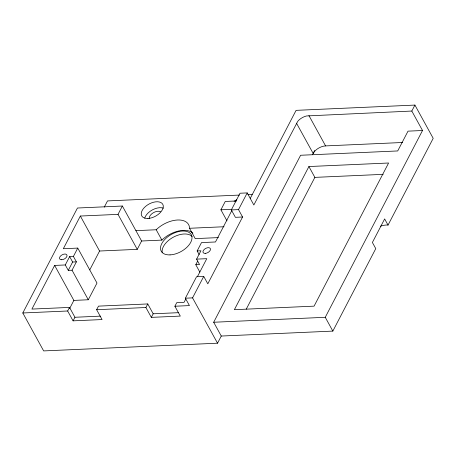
<?xml version="1.0" encoding="UTF-8"?>
<svg xmlns="http://www.w3.org/2000/svg" width="456" height="456" viewBox="0 0 456 456"><rect width="100%" height="100%" fill="white"/><g stroke="black" fill="none" stroke-linecap="round" stroke-linejoin="round"><path stroke-width="0.68" d="M250.264 198.383L296.098 110.352L414.92 105.079L411.814 111.047L422.512 130.507L408.023 131.151L397.712 150.947L300.624 155.257L213.682 322.25L221.268 336.043L217.54 343.203L43.656 350.92L22.8 312.981L77.452 208.016L122.368 206.021L141.599 241.002L137.25 249.352L99.579 251.022L89.758 269.878M122.368 206.021L118.024 214.371L80.347 216.041L63.333 248.725L77.759 248.087L73.41 256.437L69.643 256.603L65.293 264.953L54.64 265.426L31.909 309.082L69.517 307.418L74.938 317.268L73.074 320.847L102.053 319.559L96.638 309.709L98.502 306.13L147.767 303.941L153.182 313.796L151.324 317.376L180.302 316.088L174.887 306.238L176.746 302.659L184.059 302.334L185.683 299.216M73.41 256.437L76.391 261.858L72.042 270.208L68.275 270.374L72.624 262.023L69.643 256.603M104.27 207.138L107.513 200.919L239.406 195.065M73.074 320.847L67.653 310.992L69.517 307.418M69.648 308.512L73.866 300.407L54.64 265.426M73.866 300.407L88.293 299.763L96.986 283.068L77.759 248.087M151.324 317.376L145.903 307.521L147.767 303.941M199.147 254.562L197.157 250.948L201.506 242.598L215.483 241.976L231.842 210.552M226.98 220.852L220.903 209.806L225.253 201.461L236.413 200.965M199.853 272.107L195.789 264.714L199.557 264.548L196.582 259.128L200.925 250.777L197.157 250.948M195.789 264.714L197.653 261.14M174.887 306.238L189.44 305.588L185.375 298.201L196.559 276.729L203.735 276.41L207.799 283.803L242.575 217.005L238.511 209.612L247.209 192.916L240.027 193.23L231.334 209.931L235.399 217.324L242.575 217.005M197.374 276.763L206.79 258.677L196.582 259.128M217.54 343.203L192.557 297.882L203.735 276.41M411.814 111.047L306.552 115.955A10.294 5.905 -28.8 0 0 297.774 121.29L253.844 204.983L247.209 192.916M312.542 154.658L314.72 150.469M308.906 166.543L234.384 309.681L314.081 306.147L388.603 163.009L308.906 166.543L314.862 177.378L246.251 309.168M221.268 336.043L332.846 331.096L325.259 317.302L422.512 130.507M332.846 331.096L375.772 248.634L372.392 242.478L384.647 218.931L388.033 225.093L386.665 225.002A17.157 9.844 -28.8 0 0 380.35 226.25M388.033 225.093L433.2 138.333L414.92 105.079M296.474 123.154L313.169 153.45A10.294 5.905 -28.8 0 1 325.59 145.909L402.665 142.489M314.862 177.378L383.177 174.352M247.916 194.689L252.168 194.501M220.903 209.806L231.813 209.321M231.334 209.931L238.511 209.612M135.911 230.656L156.197 229.756A21.489 12.329 -28.8 0 1 177.561 219.997A21.489 12.329 -28.8 0 1 189.525 228.274L195.214 238.625L218.441 237.593M189.525 228.274L224.016 226.746M141.599 241.002L161.886 240.101A21.489 12.329 -28.8 0 1 192.916 233.147M72.624 262.023L76.391 261.858M185.375 298.201L192.557 297.882M22.8 312.981L67.653 310.992M96.638 309.709L145.903 307.521M74.938 317.268L100.383 316.139M153.182 313.796L178.632 312.668M213.682 322.25L325.259 317.302M308.94 115.585L325.59 145.909M156.197 229.756L161.886 240.101M118.024 214.371L137.25 249.352M80.347 216.041L99.579 251.022M72.042 270.208L88.293 299.763M65.293 264.953L68.275 270.374M144.717 218.105A12.01 6.891 -28.8 0 1 152.441 209.863A12.01 6.891 -28.8 0 1 163.413 208.147M149.255 218.641A6.863 3.939 -28.8 0 1 153.176 212.838A6.863 3.939 -28.8 0 1 160.563 211.772M162.222 252.436A17.157 9.844 -28.8 0 1 173.485 237.103A17.157 9.844 -28.8 0 1 192.101 236.527M234.065 201.358A12.01 6.891 -28.8 0 1 236.767 199.774M147.921 218.47A12.01 6.891 -28.8 0 0 163.225 205.553A12.01 6.891 -28.8 0 0 145.652 206.334A12.01 6.891 -28.8 0 0 147.921 218.47M170.042 254.887A17.157 9.844 -28.8 0 0 191.908 236.436A17.157 9.844 -28.8 0 0 166.81 237.553A17.157 9.844 -28.8 0 0 170.042 254.887M61.777 259.749A4.115 2.36 -28.8 0 0 67.026 255.32A4.115 2.36 -28.8 0 0 61.001 255.588A4.115 2.36 -28.8 0 0 61.777 259.749M205.234 253.388A4.115 2.36 -28.8 0 0 210.478 248.959A4.115 2.36 -28.8 0 0 204.453 249.227A4.115 2.36 -28.8 0 0 205.234 253.388"/></g></svg>
